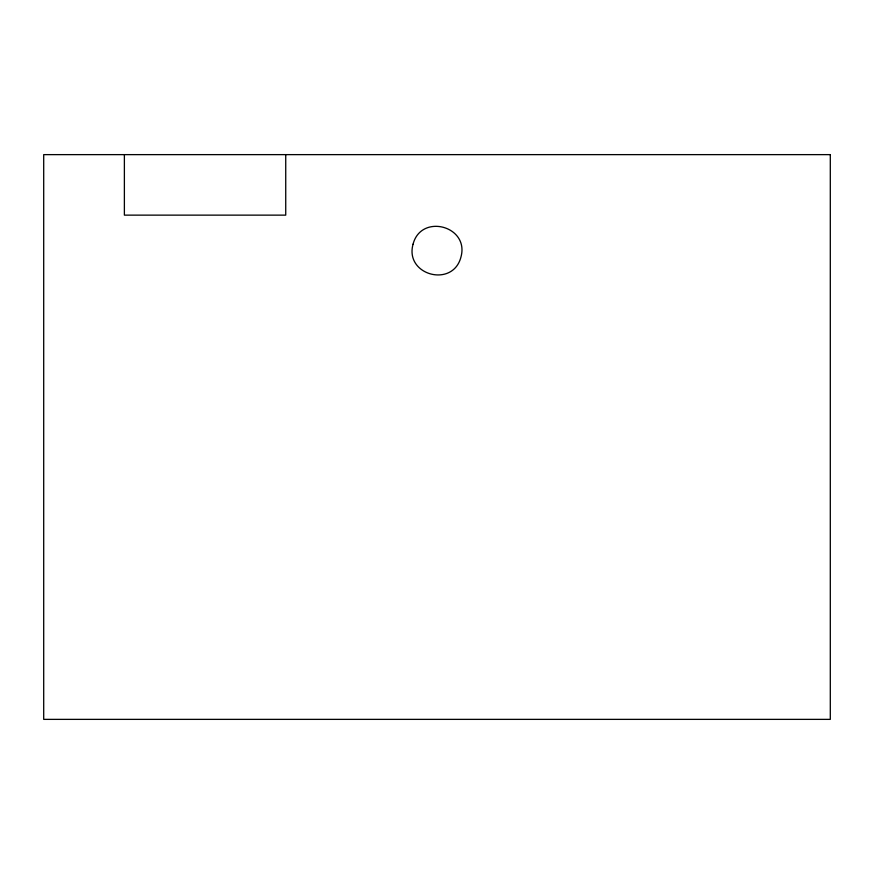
<?xml version="1.0" encoding="UTF-8"?>
<svg xmlns="http://www.w3.org/2000/svg" width="874" height="874" viewBox="0 0 874 874"><rect width="100%" height="100%" fill="white"/><g stroke="black" fill="none" stroke-linecap="round" stroke-linejoin="round"><path stroke-width="1.31" d="M285.732 154.632L285.732 215.135L124.381 215.135L124.381 154.632M413.052 244.217C404.4 275.234 452.94 288.234 460.948 257.054C469.6 226.038 421.06 213.037 413.052 244.217M830.3 154.632L43.7 154.632L43.7 719.368L830.3 719.368L830.3 154.632"/></g></svg>
